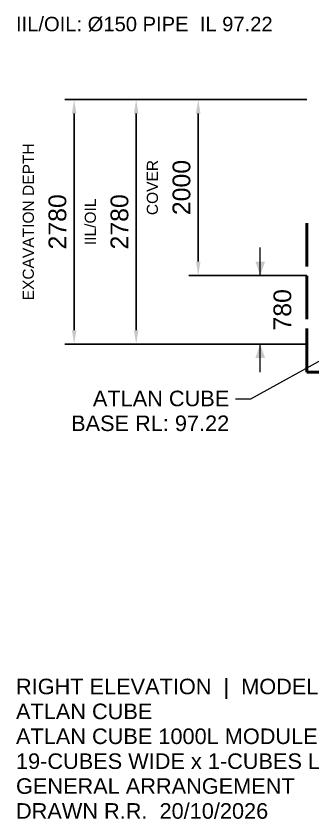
# Model space of a CAD drawing. Header units: millimetres. Extents: x -3624 to 23123, y -5396 to 3729.
# Drawn here: x -3624 to -247, y -5396 to 3729 of the extents above; entities that cross this region are included whole.
import ezdxf
from ezdxf.enums import TextEntityAlignment as Align

# ---------------------------------------------------------------- set-up
doc = ezdxf.new("R2010")
doc.units = ezdxf.units.MM
doc.linetypes.add('DASH_494_106', pattern=[599.722222, 493.888889, -105.833333])
for name, color, linetype in [('ANNOTATIONS', 7, 'Continuous'), ('DIMENSIONS', 7, 'Continuous'), ('GEOFAB', 5, 'Continuous'), ('LEADERS', 7, 'Continuous'), ('TITLE', 7, 'Continuous')]:
    doc.layers.add(name, color=color, linetype=linetype)
doc.styles.add('ARIAL', font='arial.ttf')
doc.dimstyles.get("Standard").update_dxf_attribs({"dimtxt": 2.5, "dimasz": 2.5, "dimexe": 1.25, "dimexo": 0.625, "dimtad": 1, "dimcen": 2.5, "dimazin": 3, "dimtfac": 1, "dimtmove": 0, "dimatfit": 3})

msp = doc.modelspace()

# ---------------------------------------------------------------- linework, layer by layer
at = {"layer": 'DIMENSIONS', "lineweight": 18}
for p, q in [((-846.7, 780), (-846.7, 1097.5)), ((-317.5, 780), (-952.5, 780)), ((-317.5, 0), (-952.5, 0)), ((-846.7, -317.5), (-846.7, 0))]:
    msp.add_line(p, q, dxfattribs=at)
at = {"layer": 'DIMENSIONS'}
for points in [[(-846.7, 780), (-791.1, 938.8), (-902.2, 938.8)], [(-846.7, 0), (-902.2, -158.7), (-791.1, -158.7)]]:
    msp.add_solid(points, dxfattribs=at)
at = {"layer": 'GEOFAB', "color": 5, "linetype": 'DASH_494_106', "lineweight": 50}
for q in [(-317.5, 1421.1), (22167.5, -317.5)]:
    msp.add_line((-317.5, -317.5), q, dxfattribs=at)
at = {"layer": 'LEADERS', "lineweight": 18}
for p, q in [((-952.5, -620.9), (105.8, -35.3)), ((-1128.9, -620.9), (-952.5, -620.9))]:
    msp.add_line(p, q, dxfattribs=at)

# ---------------------------------------------------------------- texts
at = {"layer": 'ANNOTATIONS', "style": 'ARIAL'}
for s, height, p in [('IIL/OIL: Ø150 PIPE  IL 97.22', 164.183, (-705.6, 3556.1)), ('ATLAN CUBE', 176.81, (-1199.4, -705.6)), ('BASE RL: 97.22', 176.812, (-1199.4, -987.8))]:
    msp.add_text(s, height=height, dxfattribs=at).set_placement(p, align=Align.RIGHT)
at = {"layer": 'DIMENSIONS', "style": 'ARIAL'}
for s, height, p in [('EXCAVATION DEPTH', 126.294, (-3421.9, 1390)), ('COVER', 126.29, (-2010.8, 1780)), ('IIL/OIL', 126.29, (-2716.4, 1390)), ('780', 202.07, (-493.9, 390))]:
    msp.add_text(s, height=height, rotation=90, dxfattribs=at).set_placement(p, align=Align.CENTER)
at = {"layer": 'TITLE', "style": 'ARIAL'}
for s, height, p in [('RIGHT ELEVATION  |  MODEL UNITS: mm (1:1)  |  PLOT 1:100 ON A3', 176.812, (-3624.8, -3979.3)), ('ATLAN CUBE', 176.81, (-3624.8, -4262.2)), ('ATLAN CUBE 1000L MODULE (SINGLE STACK)', 176.812, (-3624.8, -4545.1)), ('19-CUBES WIDE x 1-CUBES LONG - 19m3', 176.812, (-3624.8, -4828)), ('GENERAL ARRANGEMENT', 176.812, (-3624.8, -5110.9)), ('DRAWN R.R.  20/10/2026', 176.812, (-3624.8, -5393.8))]:
    msp.add_text(s, height=height, dxfattribs=at).set_placement(p)

# ---------------------------------------------------------------- dimensions: what is measured, and where the dimension line sits
at = {"layer": 'DIMENSIONS'}
for base, p1 in [((-2963.3, 0), (-317.5, 0)), ((-2257.8, 0), (-317.5, 0)), ((-1552.2, 780), (-317.5, 780))]:
    msp.add_linear_dim(base=base, p1=p1, p2=(-317.5, 2780), angle=90, dimstyle='Standard', override={"dimtxt": 202.071111, "dimasz": 158.75, "dimexe": 105.833333, "dimexo": 0, "dimgap": 88.194444, "dimtad": 1, "dimtih": 0, "dimtoh": 0, "dimdec": 0, "dimtxsty": 'ARIAL', "dimclrd": 7, "dimclre": 7, "dimclrt": 7}, dxfattribs=at).render()

doc.saveas('drawing.dxf')
